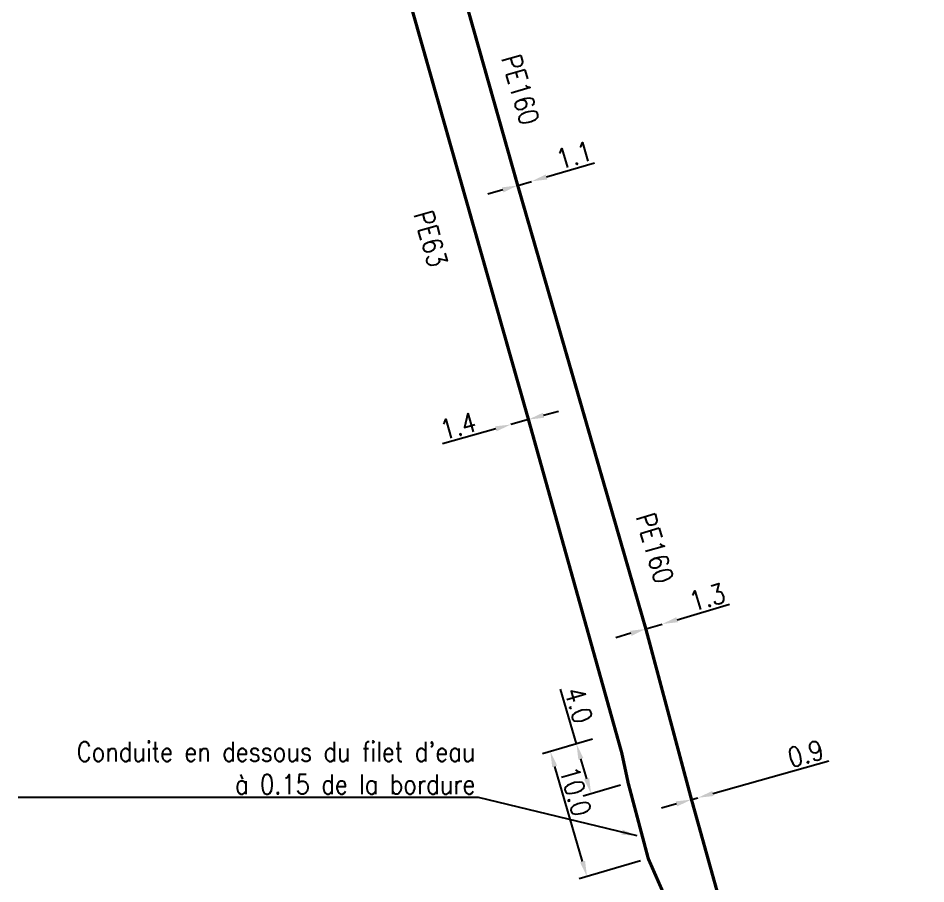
# Model space of a CAD drawing. Header units: millimetres. Extents: x 160996 to 162003, y 120996 to 122000.
# Drawn here: x 161045.2 to 161114.8, y 121301.2 to 121367.5 of the extents above; entities that cross this region are included whole.
import ezdxf

# ---------------------------------------------------------------- set-up
doc = ezdxf.new("R2010")
doc.units = ezdxf.units.MM
doc.header["$PDMODE"] = 34
doc.linetypes.add('L_25_PE', pattern=[2000, 1000, 1000])
doc.layers.get('Defpoints').update_dxf_attribs({"linetype": 'CONTINUOUS'})
doc.layers.add('L_150', color=1, linetype='CONTINUOUS')
doc.styles.get("Standard").update_dxf_attribs({"font": 'romans.shx', "width": 0.85})
doc.dimstyles.get("Standard").update_dxf_attribs({"dimtxt": 1.5, "dimasz": 1.2, "dimexe": 0.625, "dimexo": 0.625, "dimgap": 0.25, "dimtad": 1, "dimdec": 1, "dimzin": 0, "dimdsep": 46, "dimtxsty": 'Standard', "dimcen": -0.5, "dimadec": 0, "dimazin": 0, "dimtfac": 1, "dimtdec": 1, "dimtmove": 0, "dimatfit": 3, "dimfxl": 0, "dimtolj": 1, "dimtzin": 0, "dimarcsym": 0})

# ---------------------------------------------------------------- blocks, each defined once
blk = doc.blocks.new('*D500')
at = {"layer": 'Defpoints', "color": 0, "linetype": 'Continuous', "transparency": 16777216}
for p in [(161096.833, 121307.616), (161097.314, 121307.753), (161097.314, 121307.753)]:
    blk.add_point(p, dxfattribs=at)
at = {"layer": 'L_150', "color": 0, "linetype": 'Continuous', "lineweight": -2, "transparency": 16777216}
for p, q in [((161098.469, 121308.08), (161107.345, 121310.598)), ((161096.833, 121307.616), (161097.314, 121307.753)), ((161095.679, 121307.289), (161094.524, 121306.961)), ((161097.004, 121307.015), (161097.004, 121307.015))]:
    blk.add_line(p, q, dxfattribs=at)
at = {"layer": 'L_150', "color": 0, "linetype": 'Continuous', "transparency": 16777216}
for points in [[(161098.414, 121308.272), (161098.523, 121307.888), (161097.314, 121307.753)], [(161095.624, 121307.481), (161095.733, 121307.096), (161096.833, 121307.616)]]:
    blk.add_solid(points, dxfattribs=at)
at = {"layer": 'L_150', "color": 0, "linetype": 'Continuous', "transparency": 16777216, "insert": (161105.576, 121311.136), "char_height": 1.5, "attachment_point": 5, "rotation": 15.83936}
blk.add_mtext('\\A1;0.9', dxfattribs=at)
blk = doc.blocks.new('*D501')
at = {"layer": 'Defpoints', "color": 0, "linetype": 'Continuous', "transparency": 16777216}
for p in [(161093.334, 121320.703), (161094.581, 121321.07), (161094.581, 121321.07)]:
    blk.add_point(p, dxfattribs=at)
at = {"layer": 'L_150', "color": 0, "linetype": 'Continuous', "lineweight": -2, "transparency": 16777216}
for p, q in [((161095.732, 121321.409), (161099.751, 121322.592)), ((161093.334, 121320.703), (161094.581, 121321.07)), ((161092.182, 121320.364), (161091.031, 121320.026))]:
    blk.add_line(p, q, dxfattribs=at)
at = {"layer": 'L_150', "color": 0, "linetype": 'Continuous', "transparency": 16777216}
for points in [[(161095.676, 121321.601), (161095.788, 121321.217), (161094.581, 121321.07)], [(161092.126, 121320.556), (161092.239, 121320.173), (161093.334, 121320.703)]]:
    blk.add_solid(points, dxfattribs=at)
at = {"layer": 'L_150', "color": 0, "linetype": 'Continuous', "transparency": 16777216, "insert": (161098.035, 121323.129), "char_height": 1.5, "attachment_point": 5, "rotation": 16.39855}
blk.add_mtext('\\A1;1.3', dxfattribs=at)
blk = doc.blocks.new('*D502')
at = {"layer": 'Defpoints', "color": 0, "linetype": 'Continuous', "transparency": 16777216}
for p in [(161084.571, 121355.012), (161084.571, 121355.012), (161083.516, 121354.701)]:
    blk.add_point(p, dxfattribs=at)
at = {"layer": 'L_150', "color": 0, "linetype": 'Continuous', "lineweight": -2, "transparency": 16777216}
for p, q in [((161085.722, 121355.352), (161089.391, 121356.435)), ((161083.516, 121354.701), (161084.571, 121355.012)), ((161082.365, 121354.361), (161081.214, 121354.022))]:
    blk.add_line(p, q, dxfattribs=at)
at = {"layer": 'L_150', "color": 0, "linetype": 'Continuous', "transparency": 16777216}
for points in [[(161085.665, 121355.544), (161085.779, 121355.16), (161084.571, 121355.012)], [(161082.309, 121354.553), (161082.422, 121354.169), (161083.516, 121354.701)]]:
    blk.add_solid(points, dxfattribs=at)
at = {"layer": 'L_150', "color": 0, "linetype": 'Continuous', "transparency": 16777216, "insert": (161087.849, 121357.023), "char_height": 1.5, "attachment_point": 5, "rotation": 16.44602}
blk.add_mtext('\\A1;1.1', dxfattribs=at)
blk = doc.blocks.new('*D505')
at = {"layer": 'Defpoints', "color": 0, "linetype": 'Continuous', "transparency": 16777216}
for p in [(161089.835, 121312.427), (161088.017, 121311.894), (161091.981, 121308.887)]:
    blk.add_point(p, dxfattribs=at)
at = {"layer": 'L_150', "color": 0, "linetype": 'Continuous', "lineweight": -2, "transparency": 16777216}
for p, q in [((161088.017, 121311.894), (161086.789, 121316.09)), ((161089.235, 121312.251), (161087.417, 121311.719)), ((161088.803, 121309.207), (161088.354, 121310.743)), ((161091.381, 121308.711), (161088.54, 121307.88))]:
    blk.add_line(p, q, dxfattribs=at)
at = {"layer": 'L_150', "color": 0, "linetype": 'Continuous', "transparency": 16777216}
for points in [[(161088.546, 121310.799), (161088.162, 121310.686), (161088.017, 121311.894)], [(161088.995, 121309.263), (161088.611, 121309.151), (161089.14, 121308.055)]]:
    blk.add_solid(points, dxfattribs=at)
at = {"layer": 'L_150', "color": 0, "linetype": 'Continuous', "transparency": 16777216, "insert": (161088.194, 121314.849), "char_height": 1.5, "attachment_point": 5, "rotation": 286.3142}
blk.add_mtext('\\A1;4.0', dxfattribs=at)
blk = doc.blocks.new('*D506')
at = {"layer": 'Defpoints', "color": 0, "linetype": 'Continuous', "transparency": 16777216}
for p in [(161089.835, 121312.427), (161086.015, 121311.309), (161093.522, 121303.085)]:
    blk.add_point(p, dxfattribs=at)
at = {"layer": 'L_150', "color": 0, "linetype": 'Continuous', "lineweight": -2, "transparency": 16777216}
for p, q in [((161089.235, 121312.251), (161085.415, 121311.133)), ((161088.487, 121302.862), (161086.352, 121310.157)), ((161092.922, 121302.91), (161088.225, 121301.535))]:
    blk.add_line(p, q, dxfattribs=at)
at = {"layer": 'L_150', "color": 0, "linetype": 'Continuous', "transparency": 16777216}
for points in [[(161086.544, 121310.213), (161086.16, 121310.101), (161086.015, 121311.309)], [(161088.679, 121302.918), (161088.296, 121302.806), (161088.825, 121301.71)]]:
    blk.add_solid(points, dxfattribs=at)
at = {"layer": 'L_150', "color": 0, "linetype": 'Continuous', "transparency": 16777216, "insert": (161087.95, 121308.257), "char_height": 1.5, "attachment_point": 5, "rotation": 286.3142}
blk.add_mtext('\\A1;10.0', dxfattribs=at)
blk = doc.blocks.new('*D507')
at = {"layer": 'Defpoints', "color": 0, "linetype": 'Continuous', "transparency": 16777216}
for p in [(161084.338, 121336.753), (161082.991, 121336.371), (161082.991, 121336.371)]:
    blk.add_point(p, dxfattribs=at)
at = {"layer": 'L_150', "color": 0, "linetype": 'Continuous', "lineweight": -2, "transparency": 16777216}
for p, q in [((161085.492, 121337.08), (161086.646, 121337.408)), ((161084.338, 121336.753), (161082.991, 121336.371)), ((161081.836, 121336.043), (161077.748, 121334.883))]:
    blk.add_line(p, q, dxfattribs=at)
at = {"layer": 'L_150', "color": 0, "linetype": 'Continuous', "transparency": 16777216}
for points in [[(161085.437, 121337.273), (161085.547, 121336.888), (161084.338, 121336.753)], [(161081.782, 121336.236), (161081.891, 121335.851), (161082.991, 121336.371)]]:
    blk.add_solid(points, dxfattribs=at)
at = {"layer": 'L_150', "color": 0, "linetype": 'Continuous', "transparency": 16777216, "insert": (161078.942, 121336.262), "char_height": 1.5, "attachment_point": 5, "rotation": 15.8376}
blk.add_mtext('\\A1;1.4', dxfattribs=at)

msp = doc.modelspace()

# ---------------------------------------------------------------- linework, layer by layer
at = {"layer": 'L_150', "linetype": 'L_25_PE', "const_width": 0.25}
for points in [[(161048.221, 121171.197), (161048.474, 121171.993), (161058.677, 121178.772), (161096.885, 121204.764), (161104.948, 121210.072, 0.05329), (161109.258, 121213.991), (161109.258, 121213.991, 0.074966), (161112.801, 121221.636, 0.044566), (161114.358, 121228.75, 0.090506), (161112.601, 121250.664), (161112.601, 121250.664), (161112.601, 121250.664), (161110.521, 121259.249), (161107.076, 121271.338), (161101.317, 121291.544), (161096.833, 121307.616), (161093.334, 121320.703), (161083.516, 121354.701), (161077.08, 121377.456), (161076.359, 121380.369), (161074.738, 121390.291)], [(161061.628, 121380.334), (161063.439, 121378.047), (161065.891, 121378.652), (161065.891, 121378.652), (161069.044, 121379.151, -0.320783), (161072.805, 121377.394), (161072.805, 121377.394), (161072.805, 121377.394), (161072.805, 121377.394), (161084.338, 121336.753), (161091.485, 121311.202), (161091.981, 121308.887), (161091.981, 121308.887), (161093.522, 121303.085), (161094.897, 121299.954)]]:
    msp.add_lwpolyline(points, format="xyb", dxfattribs=at)

# ---------------------------------------------------------------- texts
at = {"layer": 'L_150', "linetype": 'Continuous', "width": 0.85}
for s, p in [('PE160', (161082.249, 121364.464)), ('PE63', (161075.514, 121352.505)), ('PE160', (161092.548, 121329.312))]:
    msp.add_text(s, height=1.5, rotation=286.0807, dxfattribs=at).set_placement(p)
at = {"layer": 'L_150', "linetype": 'Continuous', "ltscale": 0.5, "insert": (161080.264, 121308.036), "char_height": 1.5, "attachment_point": 9}
msp.add_mtext("\\A1;Conduite en dessous du filet d'eau\\Pà 0.15 de la bordure", dxfattribs=at)

# ---------------------------------------------------------------- dimensions: what is measured, and where the dimension line sits
at = {"layer": 'L_150', "linetype": 'Continuous'}
for base, p1, p2, angle, picture, middle in [((161084.571, 121355.012), (161083.516, 121354.701), (161084.571, 121355.012), 196.44602, '*D502', (161088.132, 121356.063)), ((161082.991, 121336.371), (161084.338, 121336.753), (161082.991, 121336.371), 15.8376, '*D507', (161079.215, 121335.3)), ((161094.581, 121321.07), (161093.334, 121320.703), (161094.581, 121321.07), 196.39855, '*D501', (161098.317, 121322.17)), ((161088.017, 121311.894), (161091.981, 121308.887), (161089.835, 121312.427), 286.3142, '*D505', (161087.234, 121314.568)), ((161086.015, 121311.309), (161093.522, 121303.085), (161089.835, 121312.427), 286.3142, '*D506', (161086.991, 121307.976))]:
    dim = msp.add_linear_dim(base=base, p1=p1, p2=p2, angle=angle, dimstyle='Standard', dxfattribs=at)
    dim.commit()
    dim.dimension.update_dxf_attribs({"geometry": picture, "text_midpoint": middle, "dimtype": 160})
dim = msp.add_linear_dim(base=(161097.314, 121307.753), p1=(161096.833, 121307.616), p2=(161097.314, 121307.753), angle=195.83936, text='0.9', dimstyle='Standard', dxfattribs=at)
dim.commit()
dim.dimension.update_dxf_attribs({"geometry": '*D500', "text_midpoint": (161105.849, 121310.174), "dimtype": 160})

# ---------------------------------------------------------------- leaders
at = {"layer": 'L_150', "linetype": 'Continuous', "ltscale": 0.5, "annotation_type": 0, "has_hookline": 1, "hookline_direction": 1, "text_width": 35.032}
msp.add_leader([(161092.678, 121304.835), (161080.514, 121307.786)], dimstyle='Standard', dxfattribs=at)

doc.saveas('drawing.dxf')
